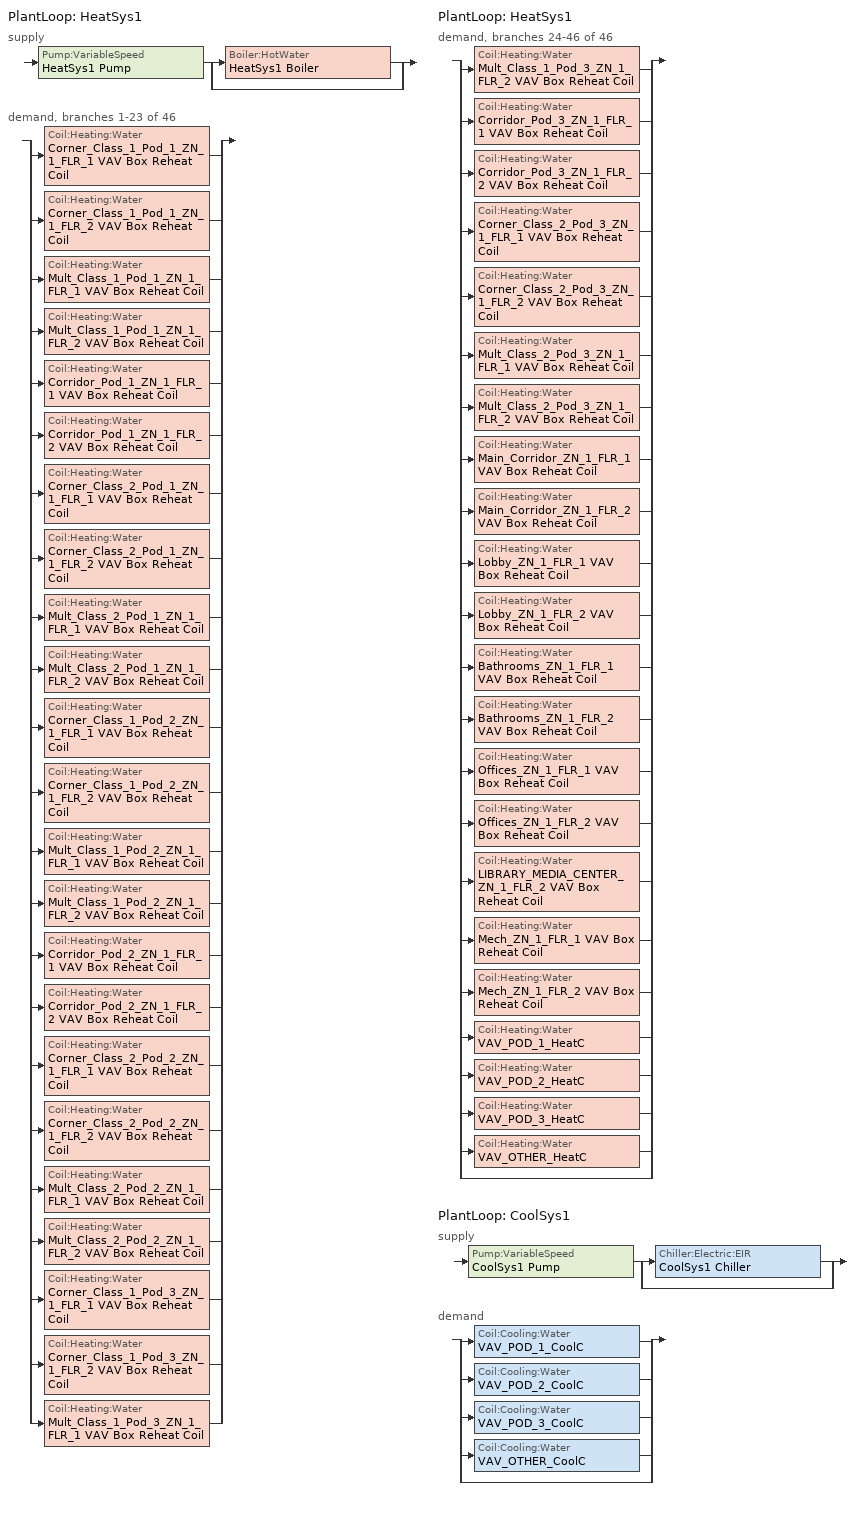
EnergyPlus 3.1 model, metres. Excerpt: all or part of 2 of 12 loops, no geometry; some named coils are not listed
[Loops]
PlantLoop 'HeatSys1'
 supply: Pump:VariableSpeed 'HeatSys1 Pump' > split
  | Boiler:HotWater 'HeatSys1 Boiler'
  | bypass
 demand, branches 1-23 of 46: split
  | Coil:Heating:Water 'Corner_Class_1_Pod_1_ZN_1_FLR_1 VAV Box Reheat Coil'
  | Coil:Heating:Water 'Corner_Class_1_Pod_1_ZN_1_FLR_2 VAV Box Reheat Coil'
  | Coil:Heating:Water 'Mult_Class_1_Pod_1_ZN_1_FLR_1 VAV Box Reheat Coil'
  | Coil:Heating:Water 'Mult_Class_1_Pod_1_ZN_1_FLR_2 VAV Box Reheat Coil'
  | Coil:Heating:Water 'Corridor_Pod_1_ZN_1_FLR_1 VAV Box Reheat Coil'
  | Coil:Heating:Water 'Corridor_Pod_1_ZN_1_FLR_2 VAV Box Reheat Coil'
  | Coil:Heating:Water 'Corner_Class_2_Pod_1_ZN_1_FLR_1 VAV Box Reheat Coil'
  | Coil:Heating:Water 'Corner_Class_2_Pod_1_ZN_1_FLR_2 VAV Box Reheat Coil'
  | Coil:Heating:Water 'Mult_Class_2_Pod_1_ZN_1_FLR_1 VAV Box Reheat Coil'
  | Coil:Heating:Water 'Mult_Class_2_Pod_1_ZN_1_FLR_2 VAV Box Reheat Coil'
  | Coil:Heating:Water 'Corner_Class_1_Pod_2_ZN_1_FLR_1 VAV Box Reheat Coil'
  | Coil:Heating:Water 'Corner_Class_1_Pod_2_ZN_1_FLR_2 VAV Box Reheat Coil'
  | Coil:Heating:Water 'Mult_Class_1_Pod_2_ZN_1_FLR_1 VAV Box Reheat Coil'
  | Coil:Heating:Water 'Mult_Class_1_Pod_2_ZN_1_FLR_2 VAV Box Reheat Coil'
  | Coil:Heating:Water 'Corridor_Pod_2_ZN_1_FLR_1 VAV Box Reheat Coil'
  | Coil:Heating:Water 'Corridor_Pod_2_ZN_1_FLR_2 VAV Box Reheat Coil'
  | Coil:Heating:Water 'Corner_Class_2_Pod_2_ZN_1_FLR_1 VAV Box Reheat Coil'
  | Coil:Heating:Water 'Corner_Class_2_Pod_2_ZN_1_FLR_2 VAV Box Reheat Coil'
  | Coil:Heating:Water 'Mult_Class_2_Pod_2_ZN_1_FLR_1 VAV Box Reheat Coil'
  | Coil:Heating:Water 'Mult_Class_2_Pod_2_ZN_1_FLR_2 VAV Box Reheat Coil'
  | Coil:Heating:Water 'Corner_Class_1_Pod_3_ZN_1_FLR_1 VAV Box Reheat Coil'
  | Coil:Heating:Water 'Corner_Class_1_Pod_3_ZN_1_FLR_2 VAV Box Reheat Coil'
  | Coil:Heating:Water 'Mult_Class_1_Pod_3_ZN_1_FLR_1 VAV Box Reheat Coil'
PlantLoop 'HeatSys1'
 demand, branches 24-46 of 46: split
  | Coil:Heating:Water 'Mult_Class_1_Pod_3_ZN_1_FLR_2 VAV Box Reheat Coil'
  | Coil:Heating:Water 'Corridor_Pod_3_ZN_1_FLR_1 VAV Box Reheat Coil'
  | Coil:Heating:Water 'Corridor_Pod_3_ZN_1_FLR_2 VAV Box Reheat Coil'
  | Coil:Heating:Water 'Corner_Class_2_Pod_3_ZN_1_FLR_1 VAV Box Reheat Coil'
  | Coil:Heating:Water 'Corner_Class_2_Pod_3_ZN_1_FLR_2 VAV Box Reheat Coil'
  | Coil:Heating:Water 'Mult_Class_2_Pod_3_ZN_1_FLR_1 VAV Box Reheat Coil'
  | Coil:Heating:Water 'Mult_Class_2_Pod_3_ZN_1_FLR_2 VAV Box Reheat Coil'
  | Coil:Heating:Water 'Main_Corridor_ZN_1_FLR_1 VAV Box Reheat Coil'
  | Coil:Heating:Water 'Main_Corridor_ZN_1_FLR_2 VAV Box Reheat Coil'
  | Coil:Heating:Water 'Lobby_ZN_1_FLR_1 VAV Box Reheat Coil'
  | Coil:Heating:Water 'Lobby_ZN_1_FLR_2 VAV Box Reheat Coil'
  | Coil:Heating:Water 'Bathrooms_ZN_1_FLR_1 VAV Box Reheat Coil'
  | Coil:Heating:Water 'Bathrooms_ZN_1_FLR_2 VAV Box Reheat Coil'
  | Coil:Heating:Water 'Offices_ZN_1_FLR_1 VAV Box Reheat Coil'
  | Coil:Heating:Water 'Offices_ZN_1_FLR_2 VAV Box Reheat Coil'
  | Coil:Heating:Water 'LIBRARY_MEDIA_CENTER_ZN_1_FLR_2 VAV Box Reheat Coil'
  | Coil:Heating:Water 'Mech_ZN_1_FLR_1 VAV Box Reheat Coil'
  | Coil:Heating:Water 'Mech_ZN_1_FLR_2 VAV Box Reheat Coil'
  | Coil:Heating:Water 'VAV_POD_1_HeatC'
  | Coil:Heating:Water 'VAV_POD_2_HeatC'
  | Coil:Heating:Water 'VAV_POD_3_HeatC'
  | Coil:Heating:Water 'VAV_OTHER_HeatC'
  | bypass
PlantLoop 'CoolSys1'
 supply: Pump:VariableSpeed 'CoolSys1 Pump' > split
  | Chiller:Electric:EIR 'CoolSys1 Chiller'
  | bypass
 demand: split
  | Coil:Cooling:Water 'VAV_POD_1_CoolC'
  | Coil:Cooling:Water 'VAV_POD_2_CoolC'
  | Coil:Cooling:Water 'VAV_POD_3_CoolC'
  | Coil:Cooling:Water 'VAV_OTHER_CoolC'
  | bypass
[Coil:Heating:Water] Availablility Schedule=ALWAYS_ON; U-Factor Times Area Value {W/K}=AUTOSIZE; Maximum Water Flow Rate {m3/s}=AUTOSIZE; Coil Peformance input method=UFactorTimesAreaAndDesignWaterFlowRate; Nominal Capacity=AUTOSIZE; Design Inlet Water Temperature=82.2; Design Inlet Air Temperature=16.6; Design Outlet Water Temperature=71.1; Design Outlet Air Temperature=32.2
Corner_Class_1_Pod_1_ZN_1_FLR_1 VAV Box Reheat Coil; Corner_Class_1_Pod_1_ZN_1_FLR_2 VAV Box Reheat Coil; Mult_Class_1_Pod_1_ZN_1_FLR_1 VAV Box Reheat Coil; Mult_Class_1_Pod_1_ZN_1_FLR_2 VAV Box Reheat Coil; Corridor_Pod_1_ZN_1_FLR_1 VAV Box Reheat Coil; Corridor_Pod_1_ZN_1_FLR_2 VAV Box Reheat Coil; Corner_Class_2_Pod_1_ZN_1_FLR_1 VAV Box Reheat Coil; Corner_Class_2_Pod_1_ZN_1_FLR_2 VAV Box Reheat Coil; Mult_Class_2_Pod_1_ZN_1_FLR_1 VAV Box Reheat Coil; Mult_Class_2_Pod_1_ZN_1_FLR_2 VAV Box Reheat Coil; Corner_Class_1_Pod_2_ZN_1_FLR_1 VAV Box Reheat Coil; Corner_Class_1_Pod_2_ZN_1_FLR_2 VAV Box Reheat Coil; Mult_Class_1_Pod_2_ZN_1_FLR_1 VAV Box Reheat Coil; Mult_Class_1_Pod_2_ZN_1_FLR_2 VAV Box Reheat Coil; Corridor_Pod_2_ZN_1_FLR_1 VAV Box Reheat Coil; Corridor_Pod_2_ZN_1_FLR_2 VAV Box Reheat Coil; Corner_Class_2_Pod_2_ZN_1_FLR_1 VAV Box Reheat Coil; Corner_Class_2_Pod_2_ZN_1_FLR_2 VAV Box Reheat Coil; Mult_Class_2_Pod_2_ZN_1_FLR_1 VAV Box Reheat Coil; Mult_Class_2_Pod_2_ZN_1_FLR_2 VAV Box Reheat Coil; Corner_Class_1_Pod_3_ZN_1_FLR_1 VAV Box Reheat Coil; Corner_Class_1_Pod_3_ZN_1_FLR_2 VAV Box Reheat Coil; Mult_Class_1_Pod_3_ZN_1_FLR_1 VAV Box Reheat Coil; Mult_Class_1_Pod_3_ZN_1_FLR_2 VAV Box Reheat Coil; Corridor_Pod_3_ZN_1_FLR_1 VAV Box Reheat Coil; Corridor_Pod_3_ZN_1_FLR_2 VAV Box Reheat Coil; Corner_Class_2_Pod_3_ZN_1_FLR_1 VAV Box Reheat Coil; Corner_Class_2_Pod_3_ZN_1_FLR_2 VAV Box Reheat Coil; Mult_Class_2_Pod_3_ZN_1_FLR_1 VAV Box Reheat Coil; Mult_Class_2_Pod_3_ZN_1_FLR_2 VAV Box Reheat Coil; Main_Corridor_ZN_1_FLR_1 VAV Box Reheat Coil; Main_Corridor_ZN_1_FLR_2 VAV Box Reheat Coil; Lobby_ZN_1_FLR_1 VAV Box Reheat Coil; Lobby_ZN_1_FLR_2 VAV Box Reheat Coil; Bathrooms_ZN_1_FLR_1 VAV Box Reheat Coil; Bathrooms_ZN_1_FLR_2 VAV Box Reheat Coil; Offices_ZN_1_FLR_1 VAV Box Reheat Coil; Offices_ZN_1_FLR_2 VAV Box Reheat Coil; LIBRARY_MEDIA_CENTER_ZN_1_FLR_2 VAV Box Reheat Coil; Mech_ZN_1_FLR_1 VAV Box Reheat Coil; Mech_ZN_1_FLR_2 VAV Box Reheat Coil
[SetpointManager:Scheduled] Control Variable {TEMP}=Temperature
Name | Schedule | Setpoint Node
HeatSys1 Loop Setpoint Manager | HW-Loop-Temp-Schedule | HeatSys1 Supply Outlet Node
CoolSys1 Loop Setpoint Manager | CW-Loop-Temp-Schedule | CoolSys1 Supply Outlet Node
[PlantLoop] Fluid Type {WATER}=Water; Maximum Loop Flow Rate {m3/s}=AUTOSIZE; Minimum Loop Flow Rate {m3/s}=0; Loop Volume {m3}=AUTOSIZE; Load Distribution Scheme {OPTIMAL | SEQUENTIAL}=Optimal
Name | Loop Equipment Operation Scheme | Maximum Loop Temperature {C} | Minimum Loop Temperature {C}
HeatSys1 | HeatSys1 Loop Operation Scheme List | 100 | 10
CoolSys1 | CoolSys1 Loop Operation Scheme List | 98 | 1
[Sizing:Plant]
Name | Loop Type {COOLING | HEATING} | Design Loop Exit Temperature {C} | Design Loop Temperature Difference {C}
HeatSys1 | Heating | 82 | 11
CoolSys1 | Cooling | 7.22 | 6.67
[PlantEquipmentOperationSchemes] Control Scheme 1 Schedule=PlantOnSched
Name | Control Scheme 1 Object Type {*******} | Control Scheme 1
HeatSys1 Loop Operation Scheme List | PlantEquipmentOperation:HeatingLoad | HeatSys1 Operation Scheme
CoolSys1 Loop Operation Scheme List | PlantEquipmentOperation:CoolingLoad | CoolSys1 Operation Scheme
[PlantEquipmentOperation:HeatingLoad]
HeatSys1 Operation Scheme: Load Range 1 Lower Limit {W}=0; Load Range 1 Upper Limit {W}=1000000000000000; Priority Control 1 Equipment List=HeatSys1 Equipment List
[PlantEquipmentList]
HeatSys1 Equipment List: HeatSys1 Boiler
CoolSys1 Equipment List: CoolSys1 Chiller
[Pump:VariableSpeed] Rated Flow Rate {m3/s}=AUTOSIZE; Rated Pump Head {Pa} [179352 Pa = 60 ft]=179352; Rated Power Consumption {W}=AUTOSIZE; Motor Efficiency=0.9; Fraction of Motor Inefficiencies to Fluid Stream=0; Coefficient 1 of the Part Load Performance Curve=0; Coefficient 2 of the Part Load Performance Curve=1; Coefficient 3 of the Part Load Performance Curve=0; Coefficient 4 of the Part Load Performance Curve=0; Minimum Flow Rate {m3/s}=0; Pump Control Type {Continuous | Intermittent}=Intermittent
HeatSys1 Pump; CoolSys1 Pump
[Boiler:HotWater]
HeatSys1 Boiler: Fuel Type=NATURALGAS; Nominal Capacity {W}=AUTOSIZE; Nominal Thermal Efficiency=0.786; Design Water Outlet Temperature {C}=81; Design Water Flow Rate {m3/s}=AUTOSIZE; Minimum Part Load Ratio=0; Maximum Part Load Ratio=1.2; Optimum Part Load Ratio=1; Water Outlet Upper Temperature Limit {C}=95; Boiler Flow Mode=VariableFlow; Parasitic Electric Load=0; Sizing Factor=1
[PlantEquipmentOperation:CoolingLoad]
CoolSys1 Operation Scheme: Load Range 1 Lower Limit {W}=0; Load Range 1 Upper Limit {W}=100000000000000; Priority Control 1 Equipment List=CoolSys1 Equipment List
[Chiller:Electric:EIR]
CoolSys1 Chiller: Reference Capacity {W}=AUTOSIZE; Reference COP { }=2.8; Reference Leaving Chilled Water Temperature {C}=6.67; Reference Entering Condenser Fluid Temperature {C}=29.4; Reference Evaporator Volumetric Water Flow Rate {m3/s}=AutoSize; Reference Condenser Volumetric Water Flow Rate {m3/s}=AutoSize; Cooling Capacity Function of Temperature Curve=TraneChillerClgCapFuncTemp; Electric Input to Cooling Output Ratio Function of Temperature Curve=TraneChillerEIRFuncTemp; Electic Input to Cooling Output Ratio Function of Part Load Ratio Curve=TraneChillerEIRFuncPLR; Minimum Part Load Ratio=0.15; Maximum Part Load Ratio=1; Optimum Part Load Ratio=0.8; Minimum Unloading Ratio=0.15; Condenser Type=AIRCOOLED; Leaving Chilled Water Lower Temperature Limit {C}=2; Chiller Flow Mode=VariableFlow; Design Heat Recovery Water Flow Rate {m3/s}=0
[Schedule:Compact]
ALWAYS_ON; PlantOnSched: Through: 12/31, For: AllDays, Until: 24:00, 1
CW-Loop-Temp-Schedule: Through: 12/31, For: AllDays, Until: 24:00, 6.7
HW-Loop-Temp-Schedule: Through: 12/31, For: AllDays, Until: 24:00, 67
[Curve:Quadratic]
TraneChillerEIRFuncPLR: Coefficient1 Const=0.141; Coefficient2 x=0.655; Coefficient3 x**2=0.203; Minimum Value of x=0; Maximum Value of x=1
[Curve:Biquadratic] Minimum Value of x=5; Maximum Value of x=10; Minimum Value of y=24; Maximum Value of y=35
Name | Coefficient1 Const | Coefficient2 x | Coefficient3 x**2 | Coefficient4 y | Coefficient5 y**2 | Coefficient6 x*y
TraneChillerClgCapFuncTemp | 1.07 | 0.0429 | 0.0004 | -0.0081 | 0 | -0.0004
TraneChillerEIRFuncTemp | 0.468 | -0.0138 | 0.0007 | 0.0109 | 0.0005 | -0.0007
